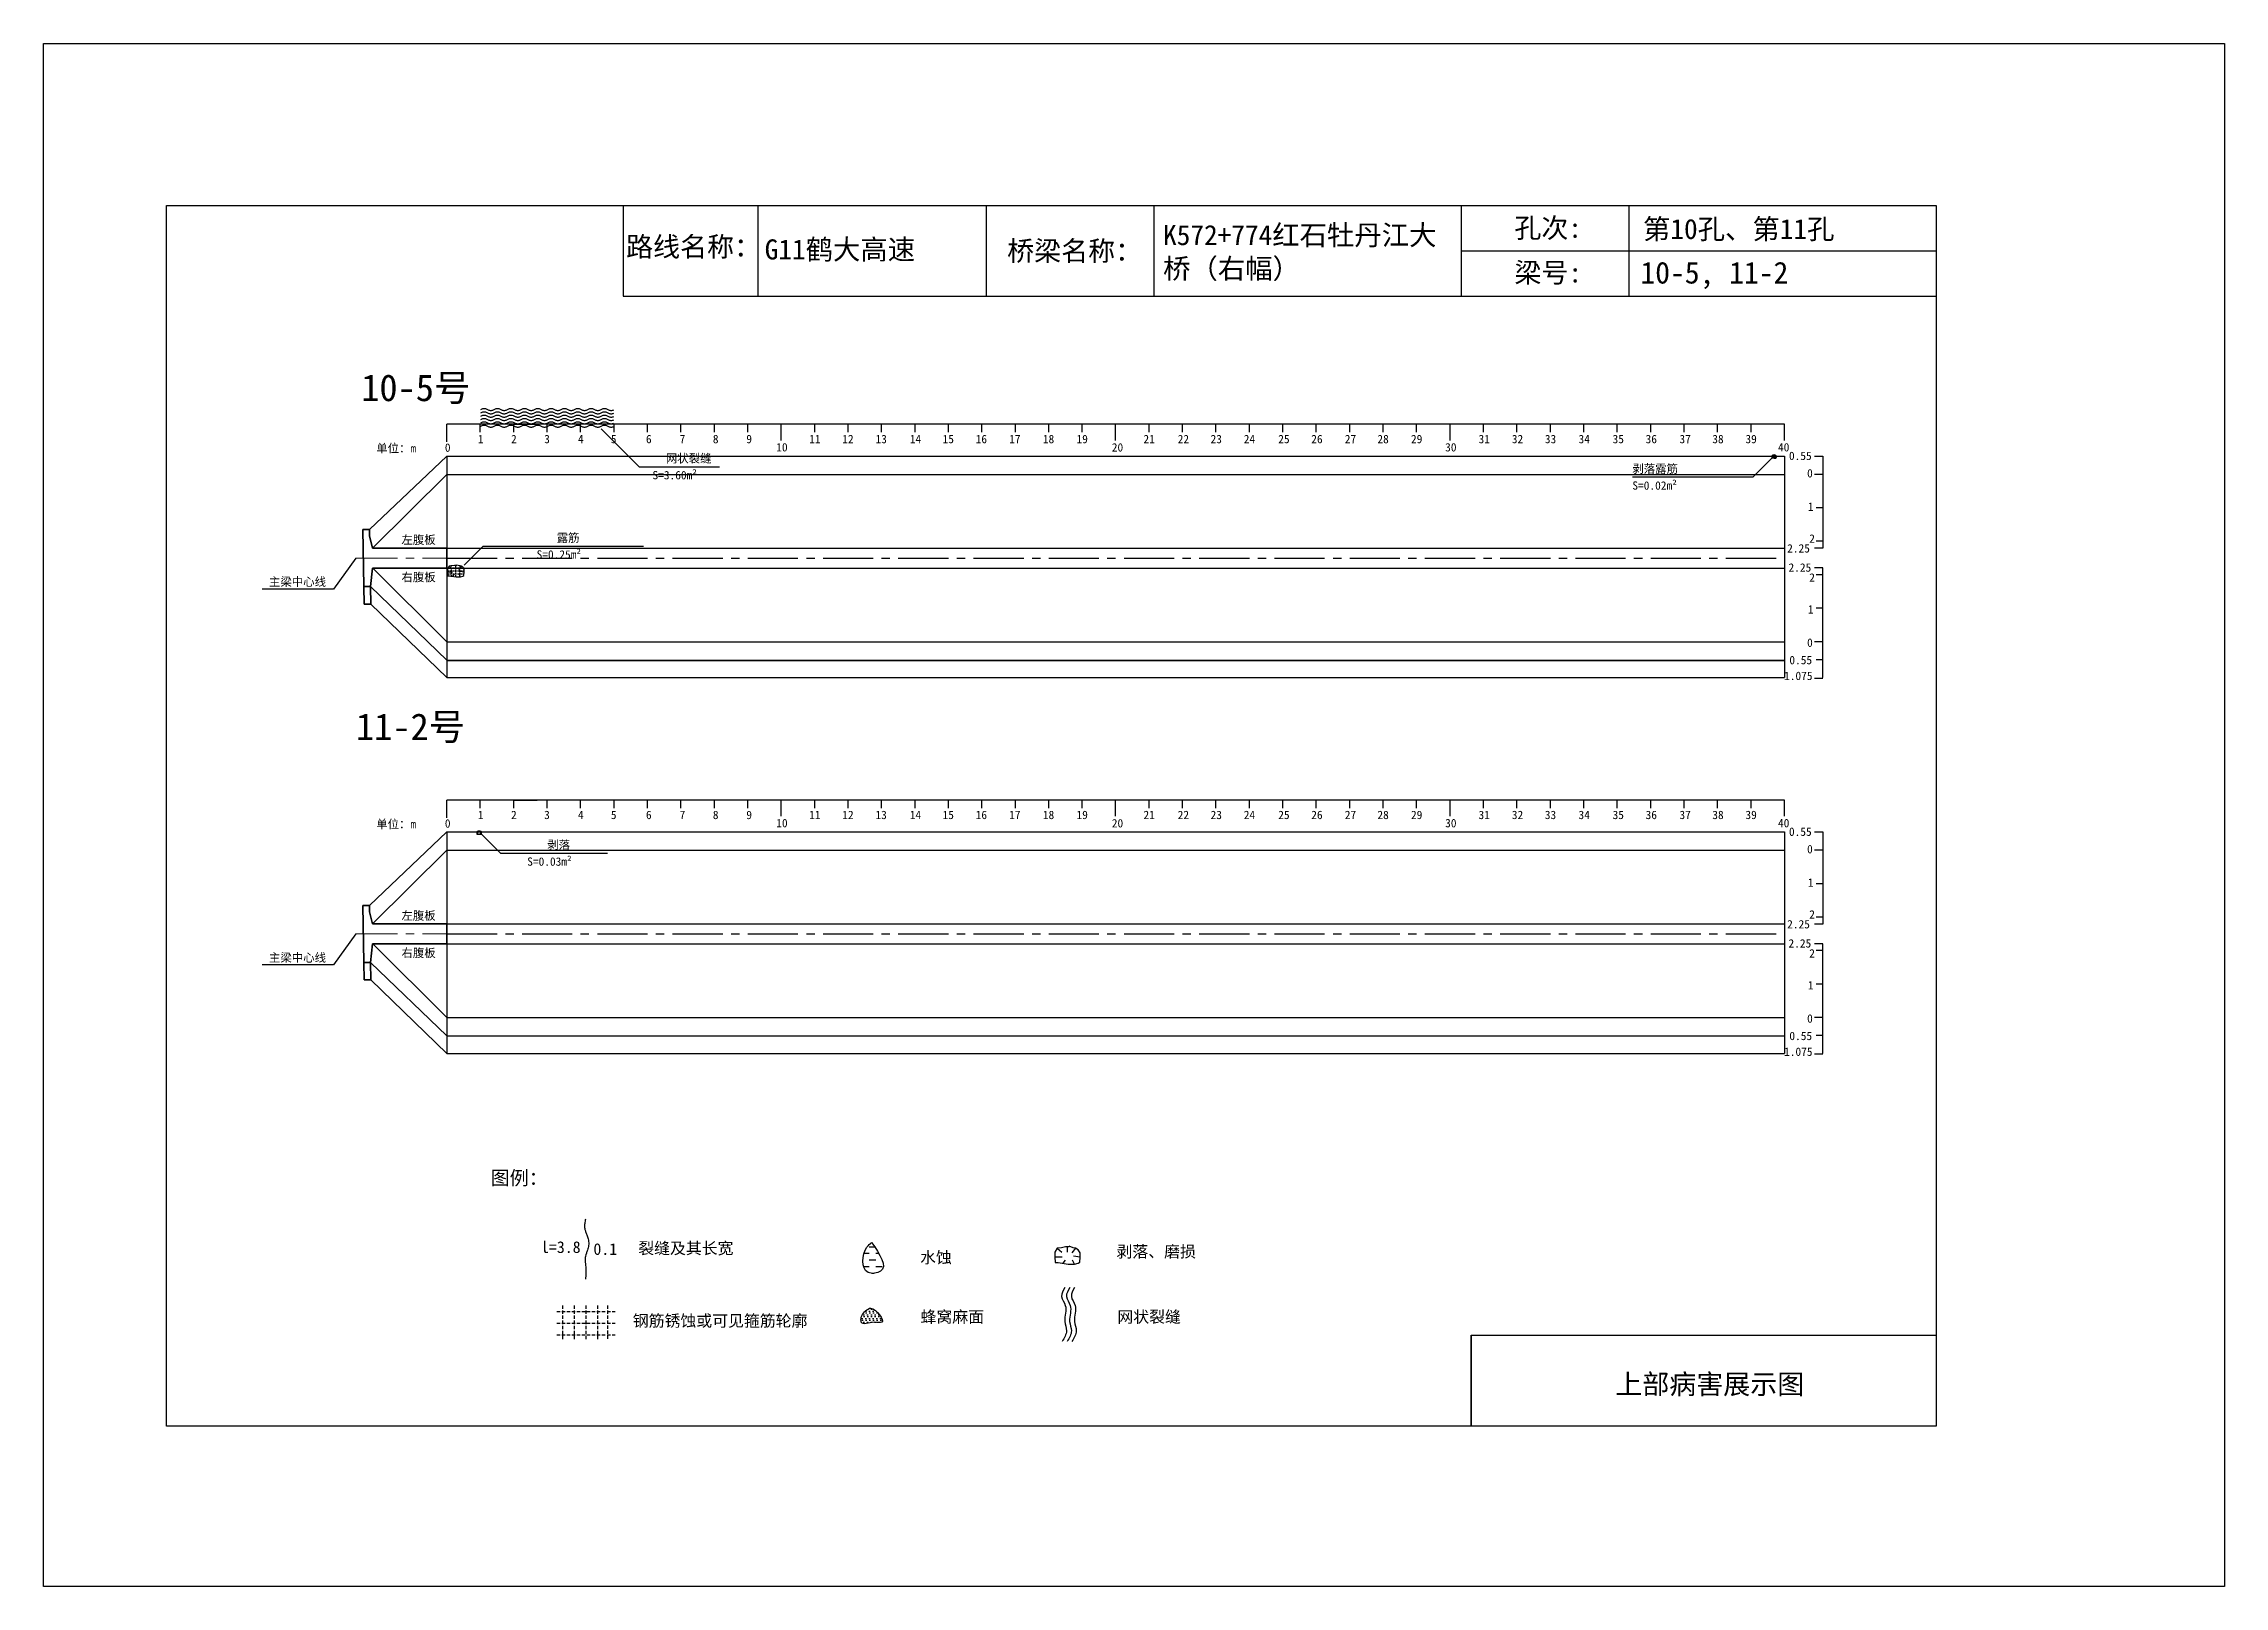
# Model space of a CAD drawing. Header units: millimetres. Extents: x -37 to 615, y -48 to 413.
import ezdxf

# ---------------------------------------------------------------- set-up
doc = ezdxf.new("R2010")
doc.units = ezdxf.units.MM
for name, pattern in [('CENTER', [2, 1.25, -0.25, 0.25, -0.25]), ('CENTER2', [1.125, 0.75, -0.125, 0.125, -0.125]), ('DASHED', [0.75, 0.5, -0.25])]:
    doc.linetypes.add(name, pattern=pattern)
for name, color, linetype in [('加固措施', 7, 'Continuous'), ('图层1', 7, 'Continuous'), ('病害', 5, 'Continuous'), ('轮廓', 3, 'Continuous')]:
    doc.layers.add(name, color=color, linetype=linetype)
doc.layers.add('虚线', color=7, linetype='Continuous', lineweight=30)
doc.styles.get("Standard").update_dxf_attribs({"font": ''})
doc.styles.add('汉字', font='')
doc.styles.get('Standard').set_extended_font_data('SimSun')
doc.styles.get('汉字').set_extended_font_data('SimSun')
pattern_1 = [(0, (-3997.7199, -288.9294), (0.55266586, 1.10533173), [0, -1.10533173])]
pattern_2 = [(0, (-6886.571, -700.7115), (0.55266586, 1.10533173), [0, -1.10533173])]
pattern_3 = [(0, (-3576.1421, -199.0757), (1.9895971, 1.9895971), [1.9895971, -1.9895971])]

# ---------------------------------------------------------------- blocks, each defined once
blk = doc.blocks.new('adfsd')
at = {"lineweight": -2, "ltscale": 0.5}
for p, q in [((1140.897, -3083.694), (1140.936, -3083.729)), ((1140.983, -3083.682), (1140.981, -3083.729)), ((1141.053, -3083.694), (1141.022, -3083.735)), ((1140.876, -3083.768), (1140.94, -3083.769)), ((1140.948, -3083.824), (1140.969, -3083.796)), ((1141.045, -3083.83), (1141.028, -3083.796)), ((1141.094, -3083.772), (1141.036, -3083.763))]:
    blk.add_line(p, q, dxfattribs=at)
blk.add_lwpolyline([(1141, -3083.682), (1140.967, -3083.682), (1140.934, -3083.69), (1140.897, -3083.694), (1140.876, -3083.727), (1140.876, -3083.768), (1140.88, -3083.818), (1140.905, -3083.818), (1140.991, -3083.83), (1141.045, -3083.83), (1141.078, -3083.822), (1141.09, -3083.814), (1141.094, -3083.772), (1141.094, -3083.735), (1141.078, -3083.707), (1141.053, -3083.694), (1141.033, -3083.69), (1141, -3083.678)], dxfattribs=at)
blk = doc.blocks.new('chi')
at = {"color": 0}
for p, q in [((1147.409, -3079.329), (1147.409, -3078.8)), ((1187.409, -3078.8), (1147.409, -3078.8)), ((1148.409, -3079.041), (1148.409, -3078.8)), ((1149.409, -3079.041), (1149.409, -3078.8)), ((1149.409, -3078.8), (1150.109, -3078.8)), ((1150.409, -3079.041), (1150.409, -3078.8)), ((1151.409, -3079.041), (1151.409, -3078.8)), ((1152.409, -3079.041), (1152.409, -3078.8)), ((1153.409, -3079.041), (1153.409, -3078.8)), ((1154.409, -3079.041), (1154.409, -3078.8)), ((1155.409, -3079.041), (1155.409, -3078.8)), ((1156.409, -3079.041), (1156.409, -3078.8)), ((1157.409, -3079.283), (1157.409, -3078.8)), ((1158.409, -3079.041), (1158.409, -3078.8)), ((1159.409, -3079.041), (1159.409, -3078.8)), ((1160.409, -3079.041), (1160.409, -3078.8)), ((1161.409, -3079.041), (1161.409, -3078.8)), ((1162.409, -3079.041), (1162.409, -3078.8)), ((1163.409, -3079.041), (1163.409, -3078.8)), ((1164.409, -3079.041), (1164.409, -3078.8)), ((1165.409, -3079.041), (1165.409, -3078.8)), ((1166.409, -3079.041), (1166.409, -3078.8)), ((1167.409, -3079.283), (1167.409, -3078.8)), ((1168.409, -3079.041), (1168.409, -3078.8)), ((1169.409, -3079.041), (1169.409, -3078.8)), ((1170.409, -3079.041), (1170.409, -3078.8)), ((1171.409, -3079.041), (1171.409, -3078.8)), ((1172.409, -3079.041), (1172.409, -3078.8)), ((1173.409, -3079.041), (1173.409, -3078.8)), ((1174.409, -3079.041), (1174.409, -3078.8)), ((1175.409, -3079.041), (1175.409, -3078.8)), ((1176.409, -3079.041), (1176.409, -3078.8)), ((1177.409, -3079.283), (1177.409, -3078.8)), ((1178.409, -3079.041), (1178.409, -3078.8)), ((1179.409, -3079.041), (1179.409, -3078.8)), ((1180.409, -3079.041), (1180.409, -3078.8)), ((1181.409, -3079.041), (1181.409, -3078.8)), ((1182.409, -3079.041), (1182.409, -3078.8)), ((1183.409, -3079.041), (1183.409, -3078.8)), ((1184.409, -3079.041), (1184.409, -3078.8)), ((1185.409, -3079.041), (1185.409, -3078.8)), ((1186.409, -3079.041), (1186.409, -3078.8)), ((1187.409, -3079.283), (1187.409, -3078.8))]:
    blk.add_line(p, q, dxfattribs=at)
for s, p in [('0', (1147.349, -3079.623)), ('1', (1148.339, -3079.368)), ('2', (1149.328, -3079.368)), ('3', (1150.319, -3079.368)), ('4', (1151.329, -3079.368)), ('5', (1152.313, -3079.368)), ('6', (1153.363, -3079.368)), ('7', (1154.37, -3079.368)), ('8', (1155.363, -3079.368)), ('9', (1156.363, -3079.368)), ('10', (1157.259, -3079.613)), ('11', (1158.242, -3079.368)), ('12', (1159.233, -3079.368)), ('13', (1160.227, -3079.368)), ('14', (1161.252, -3079.368)), ('15', (1162.233, -3079.368)), ('16', (1163.223, -3079.368)), ('17', (1164.224, -3079.368)), ('18', (1165.232, -3079.368)), ('19', (1166.238, -3079.368)), ('20', (1167.294, -3079.617)), ('21', (1168.24, -3079.368)), ('22', (1169.264, -3079.368)), ('23', (1170.247, -3079.368)), ('24', (1171.24, -3079.368)), ('25', (1172.271, -3079.368)), ('26', (1173.258, -3079.368)), ('27', (1174.261, -3079.368)), ('28', (1175.236, -3079.368)), ('29', (1176.24, -3079.368)), ('30', (1177.262, -3079.613)), ('31', (1178.261, -3079.368)), ('32', (1179.256, -3079.368)), ('33', (1180.243, -3079.368)), ('34', (1181.251, -3079.368)), ('35', (1182.269, -3079.368)), ('36', (1183.256, -3079.368)), ('37', (1184.269, -3079.368)), ('38', (1185.251, -3079.368)), ('39', (1186.242, -3079.368)), ('40', (1187.216, -3079.613))]:
    blk.add_text(s, height=0.25).set_placement(p)
blk = doc.blocks.new('kopp')
at = {"color": 0}
for p, q in [((1188.308, -3078.25), (1188.558, -3078.25)), ((1188.558, -3078.25), (1188.558, -3078.8)), ((1188.558, -3078.8), (1188.308, -3078.8)), ((1188.558, -3078.8), (1188.558, -3079.8)), ((1188.558, -3079.8), (1188.358, -3079.8)), ((1188.558, -3079.8), (1188.558, -3079.8)), ((1188.558, -3079.8), (1188.558, -3080.8)), ((1188.558, -3081.009), (1188.308, -3081.009)), ((1188.558, -3080.8), (1188.358, -3080.8)), ((1188.558, -3080.8), (1188.558, -3081.009)), ((1188.558, -3081.592), (1188.308, -3081.592)), ((1188.558, -3081.8), (1188.358, -3081.8)), ((1188.558, -3081.8), (1188.558, -3081.592)), ((1188.558, -3082.8), (1188.558, -3081.8)), ((1188.558, -3082.8), (1188.358, -3082.8)), ((1188.558, -3083.8), (1188.558, -3082.8)), ((1188.558, -3082.8), (1188.558, -3082.8)), ((1188.558, -3083.8), (1188.308, -3083.8)), ((1188.558, -3084.875), (1188.558, -3083.8)), ((1188.558, -3084.338), (1188.358, -3084.338)), ((1188.308, -3084.888), (1188.558, -3084.888))]:
    blk.add_line(p, q, dxfattribs=at)
for s, p in [('0.55', (1187.543, -3078.37)), ('0', (1188.086, -3078.891)), ('1', (1188.109, -3079.89)), ('2', (1188.15, -3080.842)), ('2.25', (1187.49, -3081.135)), ('2.25', (1187.53, -3081.708)), ('2', (1188.15, -3082.006)), ('1', (1188.109, -3082.959)), ('0', (1188.086, -3083.954)), ('0.55', (1187.556, -3084.474)), ('1.075', (1187.398, -3084.946))]:
    blk.add_text(s, height=0.25).set_placement(p)

msp = doc.modelspace()

# ---------------------------------------------------------------- hatches: boundary and pattern name
at = {"layer": '加固措施', "lineweight": -2}
h = msp.add_hatch(dxfattribs=at)
h.set_pattern_fill('DASH', color=256, scale=0.626645)
h.set_pattern_definition(pattern_3)
edge = h.paths.add_edge_path()
edge.add_spline(control_points=[(210.85, 54.88), (210.36, 54.45), (208.03, 52.39), (207.41, 44.9), (216.74, 46.23), (213.29, 51.3), (210.85, 54.88)], knot_values=[0, 0, 0, 0, 3.237042, 15.187225, 21.182779, 35.601669, 35.601669, 35.601669, 35.601669], degree=3, periodic=0)
h = msp.add_hatch(dxfattribs=at)
h.set_pattern_fill('DASH', color=256, scale=0.626645)
h.set_pattern_definition(pattern_3)
edge = h.paths.add_edge_path()
edge.add_spline(control_points=[(210.85, 54.88), (210.36, 54.45), (208.03, 52.39), (207.41, 44.9), (216.74, 46.23), (213.29, 51.3), (210.85, 54.88)], knot_values=[0, 0, 0, 0, 3.237042, 15.187225, 21.182779, 35.601669, 35.601669, 35.601669, 35.601669], degree=3, periodic=0)
h = msp.add_hatch(dxfattribs=at)
h.set_pattern_fill('DOTS', scale=0.696272)
h.set_pattern_definition(pattern_1)
edge = h.paths.add_edge_path()
edge.add_spline(control_points=[(210.19, 35.22), (209.15, 34.51), (207.68, 33.49), (207.52, 29.75), (211, 31.47), (215.72, 30.12), (212.21, 35.3), (210.31, 35.22), (210.19, 35.22)], knot_values=[0, 0, 0, 0, 5.205471, 7.397577, 12.944796, 16.169923, 23.88441, 24.400432, 24.400432, 24.400432, 24.400432], degree=3, periodic=0)
h = msp.add_hatch(dxfattribs=at)
h.set_pattern_fill('DOTS', scale=0.696272)
h.set_pattern_definition(pattern_1)
edge = h.paths.add_edge_path()
edge.add_spline(control_points=[(210.19, 35.22), (209.15, 34.51), (207.68, 33.49), (207.52, 29.75), (211, 31.47), (215.72, 30.12), (212.21, 35.3), (210.31, 35.22), (210.19, 35.22)], knot_values=[0, 0, 0, 0, 5.205471, 7.397577, 12.944796, 16.169923, 23.88441, 24.400432, 24.400432, 24.400432, 24.400432], degree=3, periodic=0)
at = {"layer": '病害', "lineweight": -2}
h = msp.add_hatch(dxfattribs=at)
h.set_pattern_fill('DOTS', color=4, scale=0.696272, style=0)
h.set_pattern_definition(pattern_2)
edge = h.paths.add_edge_path()
edge.add_spline(control_points=[(210.19, 35.22), (209.15, 34.51), (207.68, 33.49), (207.52, 29.75), (211, 31.47), (215.72, 30.12), (212.21, 35.3), (210.31, 35.22), (210.19, 35.22)], knot_values=[0, 0, 0, 0, 1.041094, 1.479515, 2.588959, 3.233985, 4.776882, 4.880086, 4.880086, 4.880086, 4.880086], degree=3, periodic=0)
h = msp.add_hatch(dxfattribs=at)
h.set_pattern_fill('DOTS', color=4, scale=0.696272, style=0)
h.set_pattern_definition(pattern_2)
edge = h.paths.add_edge_path()
edge.add_spline(control_points=[(210.19, 35.22), (209.15, 34.51), (207.68, 33.49), (207.52, 29.75), (211, 31.47), (215.72, 30.12), (212.21, 35.3), (210.31, 35.22), (210.19, 35.22)], knot_values=[0, 0, 0, 0, 1.041094, 1.479515, 2.588959, 3.233985, 4.776882, 4.880086, 4.880086, 4.880086, 4.880086], degree=3, periodic=0)

# ---------------------------------------------------------------- linework, layer by layer
at = {"color": 0, "linetype": 'ByBlock'}
for p, q in [((0, 364.85), (529.17, 364.85)), ((0, 0), (0, 364.85)), ((136.5, 364.85), (136.5, 337.72)), ((245.1, 364.85), (245.1, 337.72)), ((387.13, 364.85), (387.13, 337.72)), ((437.29, 364.79), (437.29, 337.66)), ((529.17, 364.85), (529.17, 0)), ((136.5, 337.72), (529.17, 337.72)), ((390.12, 0), (390.12, 27.12)), ((390.12, 27.12), (529.17, 27.12)), ((529.17, 0), (0, 0))]:
    msp.add_line(p, q, dxfattribs=at)
at = {"color": 0}
for p, q in [((60.65, 267.93), (83.82, 289.93)), ((83.82, 289.93), (83.82, 223.68)), ((83.82, 289.93), (483.82, 289.93)), ((483.82, 289.93), (483.82, 223.68)), ((61.57, 262.43), (83.82, 284.43)), ((83.82, 262.43), (483.82, 262.43)), ((483.82, 262.43), (483.82, 259.43)), ((56.57, 259.43), (49.96, 250.17)), ((61.64, 256.43), (83.82, 234.43)), ((83.82, 256.43), (483.82, 256.43)), ((49.96, 250.17), (28.63, 250.17)), ((60.99, 250.93), (83.82, 228.93)), ((61.09, 245.68), (83.82, 223.68)), ((83.82, 234.43), (483.82, 234.43)), ((83.82, 228.93), (483.82, 228.93)), ((83.82, 228.81), (483.82, 228.81)), ((83.82, 223.68), (483.82, 223.68)), ((60.65, 155.59), (83.82, 177.59)), ((83.82, 177.59), (83.82, 111.34)), ((83.82, 177.59), (483.82, 177.59)), ((483.82, 177.59), (483.82, 111.34)), ((61.57, 150.08), (83.82, 172.09)), ((83.82, 172.09), (483.82, 172.09)), ((83.82, 150.09), (483.82, 150.09)), ((483.82, 150.09), (483.82, 147.09)), ((56.57, 147.09), (49.96, 137.83)), ((61.64, 144.09), (83.82, 122.09)), ((83.82, 144.09), (483.82, 144.09)), ((49.96, 137.83), (28.63, 137.83)), ((60.99, 138.59), (83.82, 116.59)), ((61.09, 133.34), (83.82, 111.34)), ((83.82, 122.09), (483.82, 122.09)), ((83.82, 116.59), (483.82, 116.59)), ((83.82, 111.34), (483.82, 111.34))]:
    msp.add_line(p, q, dxfattribs=at)
at = {"color": 1, "linetype": 'DASHED'}
for p, q in [((480, 289.99), (481.39, 289.99)), ((480, 289.75), (481.39, 289.75)), ((480, 289.51), (481.39, 289.51)), ((480.35, 289.26), (480.35, 290.24)), ((480.7, 289.26), (480.7, 290.24)), ((481.05, 289.26), (481.05, 290.24)), ((84, 256.48), (89, 256.48)), ((84, 255.6), (89, 255.6)), ((84, 254.73), (89, 254.73)), ((85.25, 253.86), (85.25, 257.35)), ((86.5, 253.86), (86.5, 257.35)), ((87.75, 253.86), (87.75, 257.35))]:
    msp.add_line(p, q, dxfattribs=at)
at = {"color": 7}
for p, q in [((480, 289.66), (480.41, 289.65)), ((480.13, 290.13), (480.38, 289.91)), ((480.46, 289.3), (480.59, 289.48)), ((480.68, 290.21), (480.67, 289.91)), ((481.13, 290.13), (480.93, 289.87)), ((481.08, 289.26), (480.97, 289.48)), ((481.39, 289.63), (481.02, 289.69)), ((84, 255.27), (85.47, 255.25)), ((84.47, 256.97), (85.38, 256.18)), ((85.65, 254), (86.13, 254.64)), ((86.45, 257.25), (86.41, 256.18)), ((88.06, 256.97), (87.34, 256.04)), ((87.87, 253.86), (87.48, 254.64)), ((89, 255.18), (87.66, 255.39)), ((92.8, 177.26), (93.21, 177.25)), ((92.93, 177.73), (93.18, 177.51)), ((93.26, 176.9), (93.39, 177.08)), ((93.48, 177.81), (93.47, 177.51)), ((93.93, 177.73), (93.73, 177.47)), ((93.88, 176.87), (93.77, 177.08)), ((94.19, 177.23), (93.82, 177.29))]:
    msp.add_line(p, q, dxfattribs=at)
msp.add_line((83.82, 284.43), (483.82, 284.43))
at = {"color": 1, "linetype": 'CENTER2', "ltscale": 20}
for p, q in [((83.82, 259.43), (483.82, 259.43)), ((83.82, 147.09), (483.82, 147.09))]:
    msp.add_line(p, q, dxfattribs=at)
at = {"color": 1, "linetype": 'DASHED', "ltscale": 2}
for p, q in [((116.71, 34.25), (134.11, 34.25)), ((116.71, 34.25), (134.11, 34.25)), ((118.45, 35.99), (118.45, 25.55)), ((118.45, 35.99), (118.45, 25.55)), ((121.93, 35.99), (121.93, 25.55)), ((121.93, 35.99), (121.93, 25.55)), ((125.41, 35.99), (125.41, 25.55)), ((125.41, 35.99), (125.41, 25.55)), ((128.89, 35.99), (128.89, 25.55)), ((128.89, 35.99), (128.89, 25.55)), ((131.87, 36.02), (131.87, 25.57)), ((131.87, 36.02), (131.87, 25.57)), ((116.71, 30.77), (134.11, 30.77)), ((116.71, 30.77), (134.11, 30.77)), ((116.71, 27.29), (134.11, 27.29)), ((116.71, 27.29), (134.11, 27.29))]:
    msp.add_line(p, q, dxfattribs=at)
at = {"color": 3, "linetype": 'ByBlock'}
msp.add_lwpolyline([(-36.77, 413.19), (615.38, 413.19), (615.38, -47.93), (-36.77, -47.93)], close=True, dxfattribs=at)
at = {"color": 7}
for points in [[(94, 303.86), (94.2, 303.95), (94.4, 304.04), (94.6, 304.1), (94.8, 304.15), (95, 304.16), (95.2, 304.15), (95.4, 304.1), (95.6, 304.04), (95.8, 303.95), (96, 303.86), (96.2, 303.77), (96.4, 303.68), (96.6, 303.62), (96.8, 303.57), (97, 303.56), (97.2, 303.57), (97.4, 303.62), (97.6, 303.68), (97.8, 303.77), (98, 303.86), (98.2, 303.95), (98.4, 304.04), (98.6, 304.1), (98.8, 304.15), (99, 304.16), (99.2, 304.15), (99.4, 304.1), (99.6, 304.04), (99.8, 303.95), (100, 303.86), (100.2, 303.77), (100.4, 303.68), (100.6, 303.62), (100.8, 303.57), (101, 303.56), (101.2, 303.57), (101.4, 303.62), (101.6, 303.68), (101.8, 303.77), (102, 303.86), (102.2, 303.95), (102.4, 304.04), (102.6, 304.1), (102.8, 304.15), (103, 304.16), (103.2, 304.15), (103.4, 304.1), (103.6, 304.04), (103.8, 303.95), (104, 303.86), (104.2, 303.77), (104.4, 303.68), (104.6, 303.62), (104.8, 303.57), (105, 303.56), (105.2, 303.57), (105.4, 303.62), (105.6, 303.68), (105.8, 303.77), (106, 303.86), (106.2, 303.95), (106.4, 304.04), (106.6, 304.1), (106.8, 304.15), (107, 304.16), (107.2, 304.15), (107.4, 304.1), (107.6, 304.04), (107.8, 303.95), (108, 303.86), (108.2, 303.77), (108.4, 303.68), (108.6, 303.62), (108.8, 303.57), (109, 303.56), (109.2, 303.57), (109.4, 303.62), (109.6, 303.68), (109.8, 303.77), (110, 303.86), (110.2, 303.95), (110.4, 304.04), (110.6, 304.1), (110.8, 304.15), (111, 304.16), (111.2, 304.15), (111.4, 304.1), (111.6, 304.04), (111.8, 303.95), (112, 303.86), (112.2, 303.77), (112.4, 303.68), (112.6, 303.62), (112.8, 303.57), (113, 303.56), (113.2, 303.57), (113.4, 303.62), (113.6, 303.68), (113.8, 303.77), (114, 303.86), (114.2, 303.95), (114.4, 304.04), (114.6, 304.1), (114.8, 304.15), (115, 304.16), (115.2, 304.15), (115.4, 304.1), (115.6, 304.04), (115.8, 303.95), (116, 303.86), (116.2, 303.77), (116.4, 303.68), (116.6, 303.62), (116.8, 303.57), (117, 303.56), (117.2, 303.57), (117.4, 303.62), (117.6, 303.68), (117.8, 303.77), (118, 303.86), (118.2, 303.95), (118.4, 304.04), (118.6, 304.1), (118.8, 304.15), (119, 304.16), (119.2, 304.15), (119.4, 304.1), (119.6, 304.04), (119.8, 303.95), (120, 303.86), (120.2, 303.77), (120.4, 303.68), (120.6, 303.62), (120.8, 303.57), (121, 303.56), (121.2, 303.57), (121.4, 303.62), (121.6, 303.68), (121.8, 303.77), (122, 303.86), (122.2, 303.95), (122.4, 304.04), (122.6, 304.1), (122.8, 304.15), (123, 304.16), (123.2, 304.15), (123.4, 304.1), (123.6, 304.04), (123.8, 303.95), (124, 303.86), (124.2, 303.77), (124.4, 303.68), (124.6, 303.62), (124.8, 303.57), (125, 303.56), (125.2, 303.57), (125.4, 303.62), (125.6, 303.68), (125.8, 303.77), (126, 303.86), (126.2, 303.95), (126.4, 304.04), (126.6, 304.1), (126.8, 304.15), (127, 304.16), (127.2, 304.15), (127.4, 304.1), (127.6, 304.04), (127.8, 303.95), (128, 303.86), (128.2, 303.77), (128.4, 303.68), (128.6, 303.62), (128.8, 303.57), (129, 303.56), (129.2, 303.57), (129.4, 303.62), (129.6, 303.68), (129.8, 303.77), (130, 303.86), (130.2, 303.95), (130.4, 304.04), (130.6, 304.1), (130.8, 304.15), (131, 304.16), (131.2, 304.15), (131.4, 304.1), (131.6, 304.04), (131.8, 303.95), (132, 303.86), (132.2, 303.77), (132.4, 303.68), (132.6, 303.62), (132.8, 303.57), (133, 303.56), (133.2, 303.57), (133.4, 303.62), (133.6, 303.68), (133.8, 303.77)], [(94, 302.86), (94.2, 302.95), (94.4, 303.04), (94.6, 303.1), (94.8, 303.15), (95, 303.16), (95.2, 303.15), (95.4, 303.1), (95.6, 303.04), (95.8, 302.95), (96, 302.86), (96.2, 302.77), (96.4, 302.68), (96.6, 302.62), (96.8, 302.57), (97, 302.56), (97.2, 302.57), (97.4, 302.62), (97.6, 302.68), (97.8, 302.77), (98, 302.86), (98.2, 302.95), (98.4, 303.04), (98.6, 303.1), (98.8, 303.15), (99, 303.16), (99.2, 303.15), (99.4, 303.1), (99.6, 303.04), (99.8, 302.95), (100, 302.86), (100.2, 302.77), (100.4, 302.68), (100.6, 302.62), (100.8, 302.57), (101, 302.56), (101.2, 302.57), (101.4, 302.62), (101.6, 302.68), (101.8, 302.77), (102, 302.86), (102.2, 302.95), (102.4, 303.04), (102.6, 303.1), (102.8, 303.15), (103, 303.16), (103.2, 303.15), (103.4, 303.1), (103.6, 303.04), (103.8, 302.95), (104, 302.86), (104.2, 302.77), (104.4, 302.68), (104.6, 302.62), (104.8, 302.57), (105, 302.56), (105.2, 302.57), (105.4, 302.62), (105.6, 302.68), (105.8, 302.77), (106, 302.86), (106.2, 302.95), (106.4, 303.04), (106.6, 303.1), (106.8, 303.15), (107, 303.16), (107.2, 303.15), (107.4, 303.1), (107.6, 303.04), (107.8, 302.95), (108, 302.86), (108.2, 302.77), (108.4, 302.68), (108.6, 302.62), (108.8, 302.57), (109, 302.56), (109.2, 302.57), (109.4, 302.62), (109.6, 302.68), (109.8, 302.77), (110, 302.86), (110.2, 302.95), (110.4, 303.04), (110.6, 303.1), (110.8, 303.15), (111, 303.16), (111.2, 303.15), (111.4, 303.1), (111.6, 303.04), (111.8, 302.95), (112, 302.86), (112.2, 302.77), (112.4, 302.68), (112.6, 302.62), (112.8, 302.57), (113, 302.56), (113.2, 302.57), (113.4, 302.62), (113.6, 302.68), (113.8, 302.77), (114, 302.86), (114.2, 302.95), (114.4, 303.04), (114.6, 303.1), (114.8, 303.15), (115, 303.16), (115.2, 303.15), (115.4, 303.1), (115.6, 303.04), (115.8, 302.95), (116, 302.86), (116.2, 302.77), (116.4, 302.68), (116.6, 302.62), (116.8, 302.57), (117, 302.56), (117.2, 302.57), (117.4, 302.62), (117.6, 302.68), (117.8, 302.77), (118, 302.86), (118.2, 302.95), (118.4, 303.04), (118.6, 303.1), (118.8, 303.15), (119, 303.16), (119.2, 303.15), (119.4, 303.1), (119.6, 303.04), (119.8, 302.95), (120, 302.86), (120.2, 302.77), (120.4, 302.68), (120.6, 302.62), (120.8, 302.57), (121, 302.56), (121.2, 302.57), (121.4, 302.62), (121.6, 302.68), (121.8, 302.77), (122, 302.86), (122.2, 302.95), (122.4, 303.04), (122.6, 303.1), (122.8, 303.15), (123, 303.16), (123.2, 303.15), (123.4, 303.1), (123.6, 303.04), (123.8, 302.95), (124, 302.86), (124.2, 302.77), (124.4, 302.68), (124.6, 302.62), (124.8, 302.57), (125, 302.56), (125.2, 302.57), (125.4, 302.62), (125.6, 302.68), (125.8, 302.77), (126, 302.86), (126.2, 302.95), (126.4, 303.04), (126.6, 303.1), (126.8, 303.15), (127, 303.16), (127.2, 303.15), (127.4, 303.1), (127.6, 303.04), (127.8, 302.95), (128, 302.86), (128.2, 302.77), (128.4, 302.68), (128.6, 302.62), (128.8, 302.57), (129, 302.56), (129.2, 302.57), (129.4, 302.62), (129.6, 302.68), (129.8, 302.77), (130, 302.86), (130.2, 302.95), (130.4, 303.04), (130.6, 303.1), (130.8, 303.15), (131, 303.16), (131.2, 303.15), (131.4, 303.1), (131.6, 303.04), (131.8, 302.95), (132, 302.86), (132.2, 302.77), (132.4, 302.68), (132.6, 302.62), (132.8, 302.57), (133, 302.56), (133.2, 302.57), (133.4, 302.62), (133.6, 302.68), (133.8, 302.77)], [(94, 301.86), (94.2, 301.95), (94.4, 302.04), (94.6, 302.1), (94.8, 302.15), (95, 302.16), (95.2, 302.15), (95.4, 302.1), (95.6, 302.04), (95.8, 301.95), (96, 301.86), (96.2, 301.77), (96.4, 301.68), (96.6, 301.62), (96.8, 301.57), (97, 301.56), (97.2, 301.57), (97.4, 301.62), (97.6, 301.68), (97.8, 301.77), (98, 301.86), (98.2, 301.95), (98.4, 302.04), (98.6, 302.1), (98.8, 302.15), (99, 302.16), (99.2, 302.15), (99.4, 302.1), (99.6, 302.04), (99.8, 301.95), (100, 301.86), (100.2, 301.77), (100.4, 301.68), (100.6, 301.62), (100.8, 301.57), (101, 301.56), (101.2, 301.57), (101.4, 301.62), (101.6, 301.68), (101.8, 301.77), (102, 301.86), (102.2, 301.95), (102.4, 302.04), (102.6, 302.1), (102.8, 302.15), (103, 302.16), (103.2, 302.15), (103.4, 302.1), (103.6, 302.04), (103.8, 301.95), (104, 301.86), (104.2, 301.77), (104.4, 301.68), (104.6, 301.62), (104.8, 301.57), (105, 301.56), (105.2, 301.57), (105.4, 301.62), (105.6, 301.68), (105.8, 301.77), (106, 301.86), (106.2, 301.95), (106.4, 302.04), (106.6, 302.1), (106.8, 302.15), (107, 302.16), (107.2, 302.15), (107.4, 302.1), (107.6, 302.04), (107.8, 301.95), (108, 301.86), (108.2, 301.77), (108.4, 301.68), (108.6, 301.62), (108.8, 301.57), (109, 301.56), (109.2, 301.57), (109.4, 301.62), (109.6, 301.68), (109.8, 301.77), (110, 301.86), (110.2, 301.95), (110.4, 302.04), (110.6, 302.1), (110.8, 302.15), (111, 302.16), (111.2, 302.15), (111.4, 302.1), (111.6, 302.04), (111.8, 301.95), (112, 301.86), (112.2, 301.77), (112.4, 301.68), (112.6, 301.62), (112.8, 301.57), (113, 301.56), (113.2, 301.57), (113.4, 301.62), (113.6, 301.68), (113.8, 301.77), (114, 301.86), (114.2, 301.95), (114.4, 302.04), (114.6, 302.1), (114.8, 302.15), (115, 302.16), (115.2, 302.15), (115.4, 302.1), (115.6, 302.04), (115.8, 301.95), (116, 301.86), (116.2, 301.77), (116.4, 301.68), (116.6, 301.62), (116.8, 301.57), (117, 301.56), (117.2, 301.57), (117.4, 301.62), (117.6, 301.68), (117.8, 301.77), (118, 301.86), (118.2, 301.95), (118.4, 302.04), (118.6, 302.1), (118.8, 302.15), (119, 302.16), (119.2, 302.15), (119.4, 302.1), (119.6, 302.04), (119.8, 301.95), (120, 301.86), (120.2, 301.77), (120.4, 301.68), (120.6, 301.62), (120.8, 301.57), (121, 301.56), (121.2, 301.57), (121.4, 301.62), (121.6, 301.68), (121.8, 301.77), (122, 301.86), (122.2, 301.95), (122.4, 302.04), (122.6, 302.1), (122.8, 302.15), (123, 302.16), (123.2, 302.15), (123.4, 302.1), (123.6, 302.04), (123.8, 301.95), (124, 301.86), (124.2, 301.77), (124.4, 301.68), (124.6, 301.62), (124.8, 301.57), (125, 301.56), (125.2, 301.57), (125.4, 301.62), (125.6, 301.68), (125.8, 301.77), (126, 301.86), (126.2, 301.95), (126.4, 302.04), (126.6, 302.1), (126.8, 302.15), (127, 302.16), (127.2, 302.15), (127.4, 302.1), (127.6, 302.04), (127.8, 301.95), (128, 301.86), (128.2, 301.77), (128.4, 301.68), (128.6, 301.62), (128.8, 301.57), (129, 301.56), (129.2, 301.57), (129.4, 301.62), (129.6, 301.68), (129.8, 301.77), (130, 301.86), (130.2, 301.95), (130.4, 302.04), (130.6, 302.1), (130.8, 302.15), (131, 302.16), (131.2, 302.15), (131.4, 302.1), (131.6, 302.04), (131.8, 301.95), (132, 301.86), (132.2, 301.77), (132.4, 301.68), (132.6, 301.62), (132.8, 301.57), (133, 301.56), (133.2, 301.57), (133.4, 301.62), (133.6, 301.68), (133.8, 301.77)], [(94, 300.86), (94.2, 300.95), (94.4, 301.04), (94.6, 301.1), (94.8, 301.15), (95, 301.16), (95.2, 301.15), (95.4, 301.1), (95.6, 301.04), (95.8, 300.95), (96, 300.86), (96.2, 300.77), (96.4, 300.68), (96.6, 300.62), (96.8, 300.57), (97, 300.56), (97.2, 300.57), (97.4, 300.62), (97.6, 300.68), (97.8, 300.77), (98, 300.86), (98.2, 300.95), (98.4, 301.04), (98.6, 301.1), (98.8, 301.15), (99, 301.16), (99.2, 301.15), (99.4, 301.1), (99.6, 301.04), (99.8, 300.95), (100, 300.86), (100.2, 300.77), (100.4, 300.68), (100.6, 300.62), (100.8, 300.57), (101, 300.56), (101.2, 300.57), (101.4, 300.62), (101.6, 300.68), (101.8, 300.77), (102, 300.86), (102.2, 300.95), (102.4, 301.04), (102.6, 301.1), (102.8, 301.15), (103, 301.16), (103.2, 301.15), (103.4, 301.1), (103.6, 301.04), (103.8, 300.95), (104, 300.86), (104.2, 300.77), (104.4, 300.68), (104.6, 300.62), (104.8, 300.57), (105, 300.56), (105.2, 300.57), (105.4, 300.62), (105.6, 300.68), (105.8, 300.77), (106, 300.86), (106.2, 300.95), (106.4, 301.04), (106.6, 301.1), (106.8, 301.15), (107, 301.16), (107.2, 301.15), (107.4, 301.1), (107.6, 301.04), (107.8, 300.95), (108, 300.86), (108.2, 300.77), (108.4, 300.68), (108.6, 300.62), (108.8, 300.57), (109, 300.56), (109.2, 300.57), (109.4, 300.62), (109.6, 300.68), (109.8, 300.77), (110, 300.86), (110.2, 300.95), (110.4, 301.04), (110.6, 301.1), (110.8, 301.15), (111, 301.16), (111.2, 301.15), (111.4, 301.1), (111.6, 301.04), (111.8, 300.95), (112, 300.86), (112.2, 300.77), (112.4, 300.68), (112.6, 300.62), (112.8, 300.57), (113, 300.56), (113.2, 300.57), (113.4, 300.62), (113.6, 300.68), (113.8, 300.77), (114, 300.86), (114.2, 300.95), (114.4, 301.04), (114.6, 301.1), (114.8, 301.15), (115, 301.16), (115.2, 301.15), (115.4, 301.1), (115.6, 301.04), (115.8, 300.95), (116, 300.86), (116.2, 300.77), (116.4, 300.68), (116.6, 300.62), (116.8, 300.57), (117, 300.56), (117.2, 300.57), (117.4, 300.62), (117.6, 300.68), (117.8, 300.77), (118, 300.86), (118.2, 300.95), (118.4, 301.04), (118.6, 301.1), (118.8, 301.15), (119, 301.16), (119.2, 301.15), (119.4, 301.1), (119.6, 301.04), (119.8, 300.95), (120, 300.86), (120.2, 300.77), (120.4, 300.68), (120.6, 300.62), (120.8, 300.57), (121, 300.56), (121.2, 300.57), (121.4, 300.62), (121.6, 300.68), (121.8, 300.77), (122, 300.86), (122.2, 300.95), (122.4, 301.04), (122.6, 301.1), (122.8, 301.15), (123, 301.16), (123.2, 301.15), (123.4, 301.1), (123.6, 301.04), (123.8, 300.95), (124, 300.86), (124.2, 300.77), (124.4, 300.68), (124.6, 300.62), (124.8, 300.57), (125, 300.56), (125.2, 300.57), (125.4, 300.62), (125.6, 300.68), (125.8, 300.77), (126, 300.86), (126.2, 300.95), (126.4, 301.04), (126.6, 301.1), (126.8, 301.15), (127, 301.16), (127.2, 301.15), (127.4, 301.1), (127.6, 301.04), (127.8, 300.95), (128, 300.86), (128.2, 300.77), (128.4, 300.68), (128.6, 300.62), (128.8, 300.57), (129, 300.56), (129.2, 300.57), (129.4, 300.62), (129.6, 300.68), (129.8, 300.77), (130, 300.86), (130.2, 300.95), (130.4, 301.04), (130.6, 301.1), (130.8, 301.15), (131, 301.16), (131.2, 301.15), (131.4, 301.1), (131.6, 301.04), (131.8, 300.95), (132, 300.86), (132.2, 300.77), (132.4, 300.68), (132.6, 300.62), (132.8, 300.57), (133, 300.56), (133.2, 300.57), (133.4, 300.62), (133.6, 300.68), (133.8, 300.77)], [(94, 299.86), (94.2, 299.95), (94.4, 300.04), (94.6, 300.1), (94.8, 300.15), (95, 300.16), (95.2, 300.15), (95.4, 300.1), (95.6, 300.04), (95.8, 299.95), (96, 299.86), (96.2, 299.77), (96.4, 299.68), (96.6, 299.62), (96.8, 299.57), (97, 299.56), (97.2, 299.57), (97.4, 299.62), (97.6, 299.68), (97.8, 299.77), (98, 299.86), (98.2, 299.95), (98.4, 300.04), (98.6, 300.1), (98.8, 300.15), (99, 300.16), (99.2, 300.15), (99.4, 300.1), (99.6, 300.04), (99.8, 299.95), (100, 299.86), (100.2, 299.77), (100.4, 299.68), (100.6, 299.62), (100.8, 299.57), (101, 299.56), (101.2, 299.57), (101.4, 299.62), (101.6, 299.68), (101.8, 299.77), (102, 299.86), (102.2, 299.95), (102.4, 300.04), (102.6, 300.1), (102.8, 300.15), (103, 300.16), (103.2, 300.15), (103.4, 300.1), (103.6, 300.04), (103.8, 299.95), (104, 299.86), (104.2, 299.77), (104.4, 299.68), (104.6, 299.62), (104.8, 299.57), (105, 299.56), (105.2, 299.57), (105.4, 299.62), (105.6, 299.68), (105.8, 299.77), (106, 299.86), (106.2, 299.95), (106.4, 300.04), (106.6, 300.1), (106.8, 300.15), (107, 300.16), (107.2, 300.15), (107.4, 300.1), (107.6, 300.04), (107.8, 299.95), (108, 299.86), (108.2, 299.77), (108.4, 299.68), (108.6, 299.62), (108.8, 299.57), (109, 299.56), (109.2, 299.57), (109.4, 299.62), (109.6, 299.68), (109.8, 299.77), (110, 299.86), (110.2, 299.95), (110.4, 300.04), (110.6, 300.1), (110.8, 300.15), (111, 300.16), (111.2, 300.15), (111.4, 300.1), (111.6, 300.04), (111.8, 299.95), (112, 299.86), (112.2, 299.77), (112.4, 299.68), (112.6, 299.62), (112.8, 299.57), (113, 299.56), (113.2, 299.57), (113.4, 299.62), (113.6, 299.68), (113.8, 299.77), (114, 299.86), (114.2, 299.95), (114.4, 300.04), (114.6, 300.1), (114.8, 300.15), (115, 300.16), (115.2, 300.15), (115.4, 300.1), (115.6, 300.04), (115.8, 299.95), (116, 299.86), (116.2, 299.77), (116.4, 299.68), (116.6, 299.62), (116.8, 299.57), (117, 299.56), (117.2, 299.57), (117.4, 299.62), (117.6, 299.68), (117.8, 299.77), (118, 299.86), (118.2, 299.95), (118.4, 300.04), (118.6, 300.1), (118.8, 300.15), (119, 300.16), (119.2, 300.15), (119.4, 300.1), (119.6, 300.04), (119.8, 299.95), (120, 299.86), (120.2, 299.77), (120.4, 299.68), (120.6, 299.62), (120.8, 299.57), (121, 299.56), (121.2, 299.57), (121.4, 299.62), (121.6, 299.68), (121.8, 299.77), (122, 299.86), (122.2, 299.95), (122.4, 300.04), (122.6, 300.1), (122.8, 300.15), (123, 300.16), (123.2, 300.15), (123.4, 300.1), (123.6, 300.04), (123.8, 299.95), (124, 299.86), (124.2, 299.77), (124.4, 299.68), (124.6, 299.62), (124.8, 299.57), (125, 299.56), (125.2, 299.57), (125.4, 299.62), (125.6, 299.68), (125.8, 299.77), (126, 299.86), (126.2, 299.95), (126.4, 300.04), (126.6, 300.1), (126.8, 300.15), (127, 300.16), (127.2, 300.15), (127.4, 300.1), (127.6, 300.04), (127.8, 299.95), (128, 299.86), (128.2, 299.77), (128.4, 299.68), (128.6, 299.62), (128.8, 299.57), (129, 299.56), (129.2, 299.57), (129.4, 299.62), (129.6, 299.68), (129.8, 299.77), (130, 299.86), (130.2, 299.95), (130.4, 300.04), (130.6, 300.1), (130.8, 300.15), (131, 300.16), (131.2, 300.15), (131.4, 300.1), (131.6, 300.04), (131.8, 299.95), (132, 299.86), (132.2, 299.77), (132.4, 299.68), (132.6, 299.62), (132.8, 299.57), (133, 299.56), (133.2, 299.57), (133.4, 299.62), (133.6, 299.68), (133.8, 299.77)], [(94, 298.86), (94.2, 298.95), (94.4, 299.04), (94.6, 299.1), (94.8, 299.15), (95, 299.16), (95.2, 299.15), (95.4, 299.1), (95.6, 299.04), (95.8, 298.95), (96, 298.86), (96.2, 298.77), (96.4, 298.68), (96.6, 298.62), (96.8, 298.57), (97, 298.56), (97.2, 298.57), (97.4, 298.62), (97.6, 298.68), (97.8, 298.77), (98, 298.86), (98.2, 298.95), (98.4, 299.04), (98.6, 299.1), (98.8, 299.15), (99, 299.16), (99.2, 299.15), (99.4, 299.1), (99.6, 299.04), (99.8, 298.95), (100, 298.86), (100.2, 298.77), (100.4, 298.68), (100.6, 298.62), (100.8, 298.57), (101, 298.56), (101.2, 298.57), (101.4, 298.62), (101.6, 298.68), (101.8, 298.77), (102, 298.86), (102.2, 298.95), (102.4, 299.04), (102.6, 299.1), (102.8, 299.15), (103, 299.16), (103.2, 299.15), (103.4, 299.1), (103.6, 299.04), (103.8, 298.95), (104, 298.86), (104.2, 298.77), (104.4, 298.68), (104.6, 298.62), (104.8, 298.57), (105, 298.56), (105.2, 298.57), (105.4, 298.62), (105.6, 298.68), (105.8, 298.77), (106, 298.86), (106.2, 298.95), (106.4, 299.04), (106.6, 299.1), (106.8, 299.15), (107, 299.16), (107.2, 299.15), (107.4, 299.1), (107.6, 299.04), (107.8, 298.95), (108, 298.86), (108.2, 298.77), (108.4, 298.68), (108.6, 298.62), (108.8, 298.57), (109, 298.56), (109.2, 298.57), (109.4, 298.62), (109.6, 298.68), (109.8, 298.77), (110, 298.86), (110.2, 298.95), (110.4, 299.04), (110.6, 299.1), (110.8, 299.15), (111, 299.16), (111.2, 299.15), (111.4, 299.1), (111.6, 299.04), (111.8, 298.95), (112, 298.86), (112.2, 298.77), (112.4, 298.68), (112.6, 298.62), (112.8, 298.57), (113, 298.56), (113.2, 298.57), (113.4, 298.62), (113.6, 298.68), (113.8, 298.77), (114, 298.86), (114.2, 298.95), (114.4, 299.04), (114.6, 299.1), (114.8, 299.15), (115, 299.16), (115.2, 299.15), (115.4, 299.1), (115.6, 299.04), (115.8, 298.95), (116, 298.86), (116.2, 298.77), (116.4, 298.68), (116.6, 298.62), (116.8, 298.57), (117, 298.56), (117.2, 298.57), (117.4, 298.62), (117.6, 298.68), (117.8, 298.77), (118, 298.86), (118.2, 298.95), (118.4, 299.04), (118.6, 299.1), (118.8, 299.15), (119, 299.16), (119.2, 299.15), (119.4, 299.1), (119.6, 299.04), (119.8, 298.95), (120, 298.86), (120.2, 298.77), (120.4, 298.68), (120.6, 298.62), (120.8, 298.57), (121, 298.56), (121.2, 298.57), (121.4, 298.62), (121.6, 298.68), (121.8, 298.77), (122, 298.86), (122.2, 298.95), (122.4, 299.04), (122.6, 299.1), (122.8, 299.15), (123, 299.16), (123.2, 299.15), (123.4, 299.1), (123.6, 299.04), (123.8, 298.95), (124, 298.86), (124.2, 298.77), (124.4, 298.68), (124.6, 298.62), (124.8, 298.57), (125, 298.56), (125.2, 298.57), (125.4, 298.62), (125.6, 298.68), (125.8, 298.77), (126, 298.86), (126.2, 298.95), (126.4, 299.04), (126.6, 299.1), (126.8, 299.15), (127, 299.16), (127.2, 299.15), (127.4, 299.1), (127.6, 299.04), (127.8, 298.95), (128, 298.86), (128.2, 298.77), (128.4, 298.68), (128.6, 298.62), (128.8, 298.57), (129, 298.56), (129.2, 298.57), (129.4, 298.62), (129.6, 298.68), (129.8, 298.77), (130, 298.86), (130.2, 298.95), (130.4, 299.04), (130.6, 299.1), (130.8, 299.15), (131, 299.16), (131.2, 299.15), (131.4, 299.1), (131.6, 299.04), (131.8, 298.95), (132, 298.86), (132.2, 298.77), (132.4, 298.68), (132.6, 298.62), (132.8, 298.57), (133, 298.56), (133.2, 298.57), (133.4, 298.62), (133.6, 298.68), (133.8, 298.77)], [(130, 298.02), (141.31, 286.71), (165.31, 286.71)], [(480, 289.26), (474.34, 283.61), (438.34, 283.61)], [(480.79, 290.21), (480.58, 290.21), (480.37, 290.16), (480.13, 290.13), (480, 289.92), (480, 289.66), (480.03, 289.34), (480.18, 289.34), (480.74, 289.26), (481.08, 289.26), (481.29, 289.32), (481.37, 289.37), (481.39, 289.63), (481.39, 289.87), (481.29, 290.05), (481.13, 290.13), (481, 290.16), (480.79, 290.24)], [(89, 257.35), (94.66, 263), (142.66, 263)], [(86.83, 257.25), (86.08, 257.25), (85.32, 257.06), (84.47, 256.97), (84, 256.22), (84, 255.27), (84.09, 254.14), (84.66, 254.14), (86.64, 253.86), (87.87, 253.86), (88.62, 254.05), (88.91, 254.24), (89, 255.18), (89, 256.03), (88.62, 256.69), (88.06, 256.97), (87.58, 257.06), (86.83, 257.35)], [(93.59, 177.81), (93.38, 177.81), (93.17, 177.76), (92.93, 177.73), (92.8, 177.52), (92.8, 177.26), (92.83, 176.94), (92.98, 176.94), (93.54, 176.87), (93.88, 176.87), (94.09, 176.92), (94.17, 176.97), (94.19, 177.23), (94.19, 177.47), (94.09, 177.65), (93.93, 177.73), (93.8, 177.76), (93.59, 177.84)], [(94.19, 176.87), (99.85, 171.21), (131.85, 171.21)]]:
    msp.add_lwpolyline(points, dxfattribs=at)
for points in [[(268.59, 41.36), (268.08, 40.47), (267.03, 38.67), (269.71, 35.55), (267.97, 31.9), (269.63, 28.26), (268.46, 26.35), (267.82, 25.31)], [(268.59, 41.36), (268.08, 40.47), (267.03, 38.67), (269.71, 35.55), (267.97, 31.9), (269.63, 28.26), (268.46, 26.35), (267.82, 25.31)], [(270.07, 41.36), (269.55, 40.47), (268.51, 38.67), (271.18, 35.55), (269.44, 31.9), (271.1, 28.26), (269.94, 26.35), (269.3, 25.31)], [(270.07, 41.36), (269.55, 40.47), (268.51, 38.67), (271.18, 35.55), (269.44, 31.9), (271.1, 28.26), (269.94, 26.35), (269.3, 25.31)], [(271.52, 41.36), (271, 40.47), (269.96, 38.67), (272.63, 35.55), (270.89, 31.9), (272.55, 28.26), (271.39, 26.35), (270.75, 25.31)], [(271.52, 41.36), (271, 40.47), (269.96, 38.67), (272.63, 35.55), (270.89, 31.9), (272.55, 28.26), (271.39, 26.35), (270.75, 25.31)]]:
    msp.add_open_spline(points, degree=3, knots=[0, 0, 0, 0, 2.808133, 5.677796, 10.461234, 13.324406, 16.732801, 16.732801, 16.732801, 16.732801])
at = {"lineweight": -2}
msp.add_open_spline([(210.19, 35.22), (209.15, 34.51), (207.68, 33.49), (207.52, 29.75), (211, 31.47), (215.72, 30.12), (212.21, 35.3), (210.31, 35.22), (210.19, 35.22)], degree=3, knots=[0, 0, 0, 0, 3.624423, 5.150725, 9.013098, 11.258664, 16.630045, 16.989336, 16.989336, 16.989336, 16.989336], dxfattribs=at)
msp.add_open_spline([(210.19, 35.22), (209.15, 34.51), (207.68, 33.49), (207.52, 29.75), (211, 31.47), (215.72, 30.12), (212.21, 35.3), (210.31, 35.22), (210.19, 35.22)], degree=3, knots=[0, 0, 0, 0, 3.624423, 5.150725, 9.013098, 11.258664, 16.630045, 16.989336, 16.989336, 16.989336, 16.989336], dxfattribs=at)
at = {"layer": '加固措施', "lineweight": -2}
msp.add_open_spline([(210.85, 54.88), (210.36, 54.45), (208.03, 52.39), (207.41, 44.9), (216.74, 46.23), (213.29, 51.3), (210.85, 54.88)], degree=3, knots=[0, 0, 0, 0, 2.028466, 9.51698, 13.274057, 22.309569, 22.309569, 22.309569, 22.309569], dxfattribs=at)
msp.add_open_spline([(210.85, 54.88), (210.36, 54.45), (208.03, 52.39), (207.41, 44.9), (216.74, 46.23), (213.29, 51.3), (210.85, 54.88)], degree=3, knots=[0, 0, 0, 0, 2.028466, 9.51698, 13.274057, 22.309569, 22.309569, 22.309569, 22.309569], dxfattribs=at)
at = {"layer": '图层1', "lineweight": -2}
msp.add_open_spline([(125.25, 61.82), (125.22, 61.61), (125.18, 61.39), (125.07, 60.75), (125.02, 60.35), (124.99, 59.78), (125, 59.6), (125.02, 59.31), (125.03, 59.21), (125.06, 59), (125.09, 58.89), (125.19, 58.51), (125.29, 58.21), (125.54, 57.57), (125.69, 57.22), (125.96, 56.46), (126.09, 56.04), (126.21, 55.34), (126.24, 55.06), (126.25, 54.51), (126.23, 54.25), (126.16, 53.74), (126.11, 53.5), (126, 53.03), (125.93, 52.81), (125.76, 52.25), (125.64, 51.93), (125.45, 51.33), (125.36, 51.04), (125.27, 50.66), (125.24, 50.54), (125.21, 50.32), (125.2, 50.23), (125.18, 50.03), (125.17, 49.92), (125.17, 49.54), (125.18, 49.25), (125.23, 48.62), (125.27, 48.29), (125.33, 47.7), (125.35, 47.46), (125.38, 47), (125.39, 46.78), (125.4, 46.36), (125.4, 46.16), (125.39, 45.54), (125.37, 45.14), (125.32, 44.45), (125.3, 44.15), (125.27, 43.85)], degree=3, knots=[0, 0, 0, 0, 0.93103, 0.93103, 2.904338, 2.904338, 3.933552, 3.933552, 4.598026, 4.598026, 5.2625, 5.2625, 6.799065, 6.799065, 8.335629, 8.335629, 9.872194, 9.872194, 10.744529, 10.744529, 11.616864, 11.616864, 12.4892, 12.4892, 13.361535, 13.361535, 14.755665, 14.755665, 16.149795, 16.149795, 16.835641, 16.835641, 17.410365, 17.410365, 17.98509, 17.98509, 19.45733, 19.45733, 20.929571, 20.929571, 21.910052, 21.910052, 22.722819, 22.722819, 23.535585, 23.535585, 25.161117, 25.161117, 26.428502, 26.428502, 26.428502, 26.428502], dxfattribs=at)
msp.add_open_spline([(125.25, 61.82), (125.22, 61.61), (125.18, 61.39), (125.07, 60.75), (125.02, 60.35), (124.99, 59.78), (125, 59.6), (125.02, 59.31), (125.03, 59.21), (125.06, 59), (125.09, 58.89), (125.19, 58.51), (125.29, 58.21), (125.54, 57.57), (125.69, 57.22), (125.96, 56.46), (126.09, 56.04), (126.21, 55.34), (126.24, 55.06), (126.25, 54.51), (126.23, 54.25), (126.16, 53.74), (126.11, 53.5), (126, 53.03), (125.93, 52.81), (125.76, 52.25), (125.64, 51.93), (125.45, 51.33), (125.36, 51.04), (125.27, 50.66), (125.24, 50.54), (125.21, 50.32), (125.2, 50.23), (125.18, 50.03), (125.17, 49.92), (125.17, 49.54), (125.18, 49.25), (125.23, 48.62), (125.27, 48.29), (125.33, 47.7), (125.35, 47.46), (125.38, 47), (125.39, 46.78), (125.4, 46.36), (125.4, 46.16), (125.39, 45.54), (125.37, 45.14), (125.32, 44.45), (125.3, 44.15), (125.27, 43.85)], degree=3, knots=[0, 0, 0, 0, 0.93103, 0.93103, 2.904338, 2.904338, 3.933552, 3.933552, 4.598026, 4.598026, 5.2625, 5.2625, 6.799065, 6.799065, 8.335629, 8.335629, 9.872194, 9.872194, 10.744529, 10.744529, 11.616864, 11.616864, 12.4892, 12.4892, 13.361535, 13.361535, 14.755665, 14.755665, 16.149795, 16.149795, 16.835641, 16.835641, 17.410365, 17.410365, 17.98509, 17.98509, 19.45733, 19.45733, 20.929571, 20.929571, 21.910052, 21.910052, 22.722819, 22.722819, 23.535585, 23.535585, 25.161117, 25.161117, 26.428502, 26.428502, 26.428502, 26.428502], dxfattribs=at)
at = {"layer": '病害', "color": 5}
for p, q in [((136.5, 364.85), (136.5, 337.72)), ((245.1, 364.85), (245.1, 337.72)), ((387.13, 364.85), (387.13, 337.72)), ((529.17, 364.85), (529.17, 337.72)), ((136.5, 337.72), (386.58, 337.72)), ((386.58, 337.72), (529.17, 337.72)), ((390.12, 27.12), (529.17, 27.12)), ((390.12, 27.12), (390.12, 0)), ((529.17, 27.12), (529.17, 0))]:
    msp.add_line(p, q, dxfattribs=at)
at = {"layer": '病害', "color": 0}
for p, q in [((176.83, 364.85), (176.83, 337.72)), ((295.25, 364.85), (295.25, 337.72)), ((387.14, 351.23), (529.17, 351.23))]:
    msp.add_line(p, q, dxfattribs=at)
at = {"layer": '虚线', "linetype": 'CENTER', "lineweight": 18, "ltscale": 10}
for p, q in [((56.57, 259.43), (83.82, 259.43)), ((56.57, 147.09), (83.82, 147.09))]:
    msp.add_line(p, q, dxfattribs=at)
at = {"layer": '轮廓', "color": 5, "lineweight": 35}
for p, q in [((58.99, 250.93), (58.65, 267.93)), ((58.65, 267.93), (60.65, 267.93)), ((60.69, 266.05), (60.65, 267.93)), ((61.57, 262.43), (60.69, 266.05)), ((83.82, 262.43), (61.57, 262.43)), ((83.82, 256.43), (83.82, 262.43)), ((60.99, 250.93), (61.63, 256.43)), ((83.82, 256.43), (61.63, 256.43)), ((58.99, 250.93), (60.99, 250.93)), ((59.09, 245.68), (58.99, 250.93)), ((61.09, 245.68), (60.99, 250.93)), ((59.09, 245.68), (61.09, 245.68)), ((58.99, 138.59), (58.65, 155.59)), ((58.65, 155.59), (60.65, 155.59)), ((60.69, 153.71), (60.65, 155.59)), ((61.57, 150.08), (60.69, 153.71)), ((83.82, 150.08), (61.57, 150.08)), ((83.82, 144.08), (83.82, 150.08)), ((60.99, 138.59), (61.63, 144.09)), ((83.82, 144.09), (61.63, 144.09)), ((58.99, 138.59), (60.99, 138.59)), ((59.09, 133.34), (58.99, 138.59)), ((61.09, 133.34), (60.99, 138.59)), ((59.09, 133.34), (61.09, 133.34))]:
    msp.add_line(p, q, dxfattribs=at)

# ---------------------------------------------------------------- block references
at = {"color": 0}
for name, p, xscale, yscale, zscale in [('chi', (-11390.27, 31087.43), 9.999999999994273, 9.999999999994273, 9.999999999994273), ('kopp', (-11390.27, 31072.43), 9.999999999994273, 9.999999999994273, 9.999999999994273), ('chi', (-11390.27, 30975.09), 9.999999999994273, 9.999999999994273, 9.999999999994273), ('kopp', (-11390.27, 30960.09), 9.999999999994273, 9.999999999994273, 9.999999999994273), ('adfsd', (-39452.38, 107407.64), 34.81359766870787, 34.81359766870787, 34.81359766870787), ('adfsd', (-39452.38, 107407.64), 34.81359766870787, 34.81359766870787, 34.81359766870787)]:
    msp.add_blockref(name, p, dxfattribs=dict(at, xscale=xscale, yscale=yscale, zscale=zscale))

# ---------------------------------------------------------------- texts
for s, p in [('单位：m', (62.7, 290.99)), ('左腹板', (70.24, 263.64)), ('右腹板', (70.24, 252.47)), ('主梁中心线', (30.63, 251.08)), ('单位：m', (62.7, 178.65)), ('左腹板', (70.24, 151.3)), ('主梁中心线', (30.63, 138.73)), ('右腹板', (70.24, 140.13))]:
    msp.add_text(s, height=2.5).set_placement(p)
at = {"color": 7}
for s, p in [('网状裂缝', (149.31, 287.96)), ('剥落露筋', (438.34, 284.86)), ('S=3.60m²', (145.31, 282.96)), ('S=0.02m²', (438.34, 279.86)), ('S=0.25m²', (110.66, 259.25)), ('露筋', (116.66, 264.25)), ('S=0.03m²', (107.85, 167.46)), ('剥落', (113.85, 172.46))]:
    msp.add_text(s, height=2.5, dxfattribs=at).set_placement(p)
at = {"linetype": 'ByBlock', "attachment_point": 1, "style": '汉字'}
for s, insert, char_height, width in [('K572+774红石牡丹江大桥（右幅）', (298, 358.97), 6, 87.5474), ('{\\C0;第10孔、第11孔}', (441.52, 360.78), 6, 77.4135), ('{\\C0;G11鹤大高速}', (178.87, 354.68), 6, 62.8604), ('{\\C0;10-5, 11-2}', (440.75, 347.98), 6.5, 84.1186), ('{\\C0;10-5号}', (58.2, 314.34), 8, 49.3496), ('{\\C0;11-2号}', (56.63, 213.01), 8, 49.3496)]:
    msp.add_mtext(s, dxfattribs=dict(at, insert=insert, char_height=char_height, width=width))
at = {"layer": '图层1', "style": '汉字'}
for s, p in [('孔次:', (403.05, 355.16)), ('路线名称：', (137.42, 349.54)), ('桥梁名称：', (251.38, 348.29)), ('梁号:', (403.08, 341.8)), ('上部病害展示图', (433.23, 9.56))]:
    msp.add_text(s, height=5.918, dxfattribs=at).set_placement(p)
at = {"layer": '图层1', "lineweight": -2, "attachment_point": 1}
for s, insert, char_height in [('图例：', (96.91, 76.23), 4.178), ('图例：', (96.91, 76.23), 4.178), ('l=3.8', (111.98, 55.21), 3.481), ('l=3.8', (111.98, 55.21), 3.481), ('0.1', (127.65, 54.63), 3.481), ('0.1', (127.65, 54.63), 3.481), ('裂缝及其长宽', (141.05, 54.88), 3.481), ('裂缝及其长宽', (141.05, 54.88), 3.481), ('水蚀', (225.33, 52.14), 3.481), ('水蚀', (225.33, 52.14), 3.481), ('剥落、磨损', (284.06, 53.89), 3.481), ('剥落、磨损', (284.06, 53.89), 3.481), ('钢筋锈蚀或可见箍筋轮廓', (139.42, 33.21), 3.4814), ('钢筋锈蚀或可见箍筋轮廓', (139.42, 33.21), 3.4814), ('蜂窝麻面', (225.48, 34.38), 3.481), ('蜂窝麻面', (225.48, 34.38), 3.481), ('网状裂缝', (284.32, 34.39), 3.481), ('网状裂缝', (284.32, 34.39), 3.481)]:
    msp.add_mtext(s, dxfattribs=dict(at, insert=insert, char_height=char_height))

doc.saveas('drawing.dxf')
